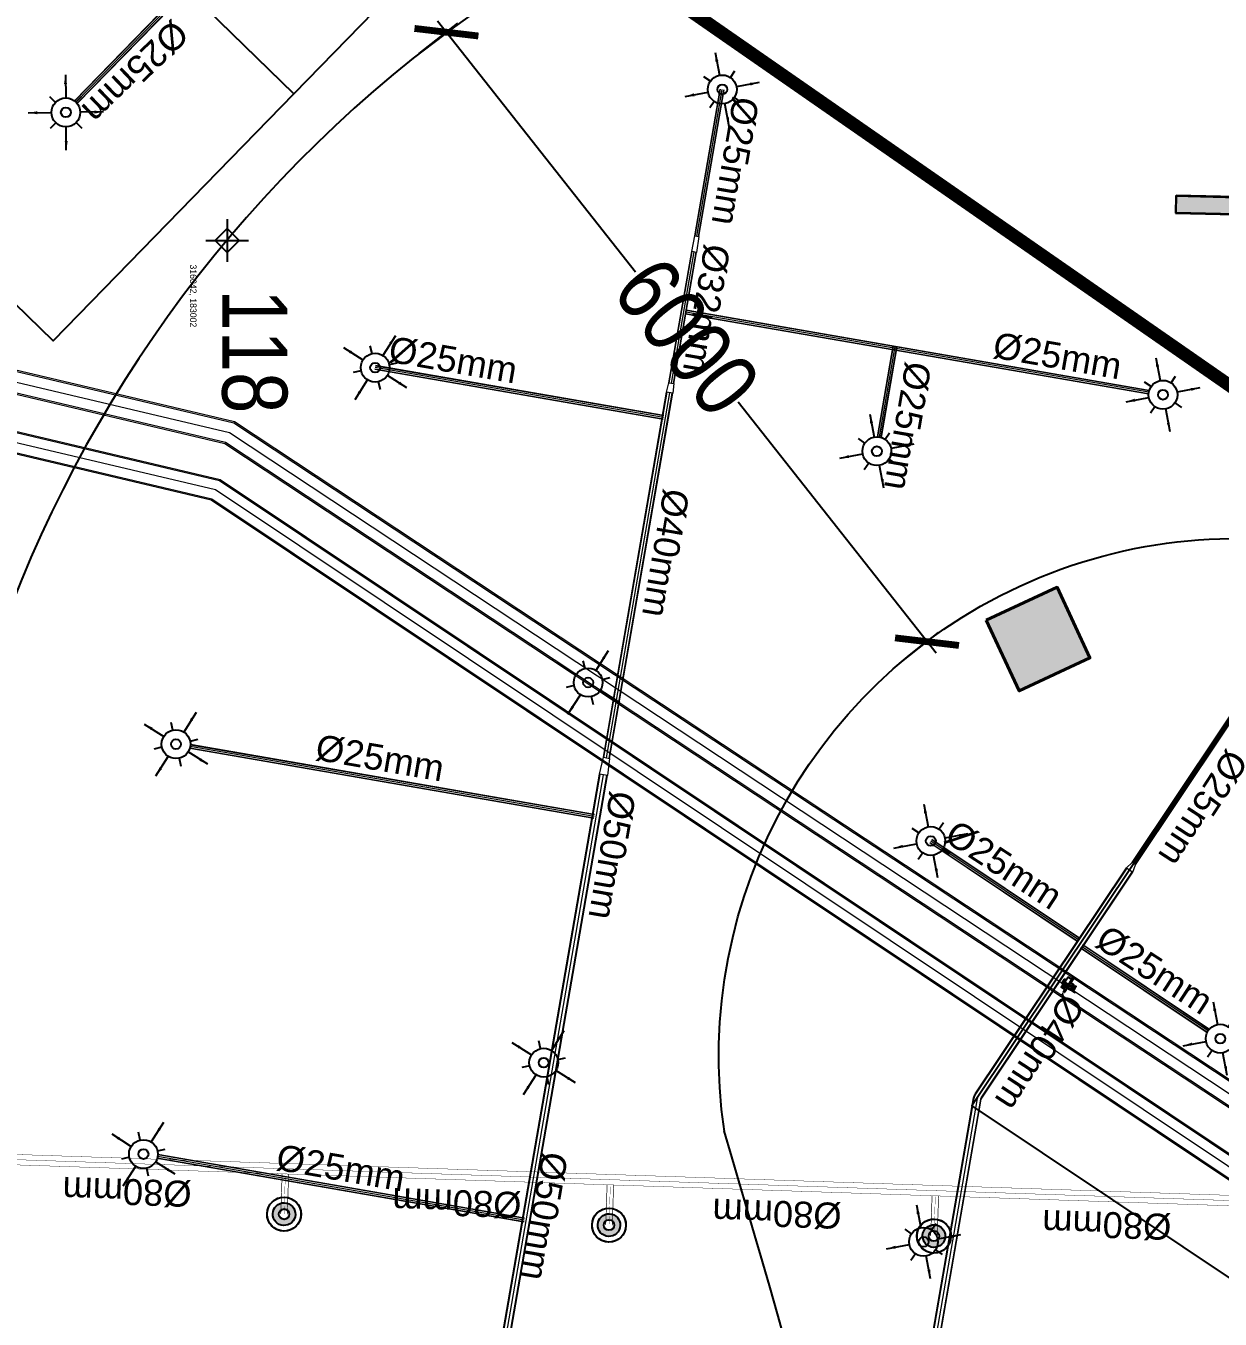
# Model space of a CAD drawing. Header units: inches. Extents: x 257070 to 799932, y -17980 to 269260.
# Drawn here: x 314494 to 323676, y 174707 to 184654 of the extents above; entities that cross this region are included whole.
import ezdxf

# ---------------------------------------------------------------- set-up
doc = ezdxf.new("R2010")
doc.units = ezdxf.units.IN
doc.header["$MEASUREMENT"] = 0
doc.header["$PDMODE"] = 99
doc.header["$PDSIZE"] = 100
doc.layers.add('0-AES-F-HYDRANT PIPE', color=7, linetype='Continuous', lineweight=15, true_color=0xf57247)
for name, color, linetype in [('0-AES-F-SPRINKLER', 10, 'Continuous'), ('0-aes-ff Nozzel', 30, 'Continuous'), ('0-aes-water curtan pipe', 200, 'Continuous'), ('basement1_AP$0$A-_ROAD----_E-_-', 2, 'Continuous'), ('DSP_MISCELANEOUS', 252, 'Continuous'), ('DSP_TREE CO-ORDINATES', 206, 'Continuous'), ('RETAIL', 40, 'Continuous'), ('RETAIL PARKING', 40, 'Continuous')]:
    doc.layers.add(name, color=color, linetype=linetype)
for name, color, linetype, lineweight in [('0-AES-F-SPRINKLER PIPE', 10, 'Continuous', 15), ('0-aes-FF-Sprinkler Header', 5, 'Continuous', 0), ('07--DIM-2', 2, 'Continuous', 25), ('E--CONCRETE-4', 4, 'Continuous', 40), ('E--CONCRETE-SHADE', 253, 'Continuous', 20)]:
    doc.layers.add(name, color=color, linetype=linetype, lineweight=lineweight)
doc.layers.add('CORE - H', color=7, linetype='Continuous', true_color=0x8f7ed5)
doc.styles.get("Standard").update_dxf_attribs({"font": 'arial.ttf'})
doc.styles.add('TEXT style 175', font='GOTHIC.TTF')
doc.styles.add('TEXT style 200', font='ARIALN.TTF')
doc.styles.add('TEXT style 75', font='ARIALN.TTF')
doc.dimstyles.new('75', dxfattribs={"dimscale": 1.5, "dimtxt": 200, "dimasz": 113, "dimexe": 113, "dimexo": 0, "dimgap": 25, "dimtad": 0, "dimdec": 0, "dimrnd": 5, "dimzin": 0, "dimdsep": 46, "dimtxsty": 'TEXT style 75', "dimblk": 'ARCHTICK', "dimcen": 0.09, "dimdle": 113, "dimclrd": 8, "dimclre": 8, "dimclrt": 256, "dimadec": 0, "dimazin": 0, "dimtfac": 1, "dimtdec": 0, "dimtofl": 0, "dimtmove": 1, "dimatfit": 3, "dimldrblk": 'OPEN90', "dimfxl": 0, "dimtolj": 1, "dimtzin": 0, "dimarcsym": 0})
doc.dimstyles.new('ISO-25', dxfattribs={"dimtxt": 2.5, "dimasz": 2.5, "dimexe": 1.25, "dimexo": 0.625, "dimtad": 1, "dimtxsty": 'Standard', "dimcen": 2.5, "dimadec": 0, "dimazin": 0, "dimtfac": 1, "dimtmove": 0, "dimatfit": 3, "dimfxl": 1, "dimarcsym": 0})

# ---------------------------------------------------------------- blocks, each defined once
blk = doc.blocks.new('_ArchTick')
at = {"color": 0, "linetype": 'ByBlock', "const_width": 0.15}
blk.add_lwpolyline([(-0.5, -0.5), (0.5, 0.5)], dxfattribs=at)
blk = doc.blocks.new('*D294')
at = {"layer": '07--DIM-2', "color": 251, "lineweight": -2, "ltscale": 1000, "transparency": 16777216}
for p, q in [((317518.4, 184440.3), (317816.2, 184675.2)), ((317657.5, 184693.9), (319180.2, 182762.4)), ((321492.5, 179829.1), (319969.8, 181760.7)), ((321213.4, 179753), (321511.3, 179987.8))]:
    blk.add_line(p, q, dxfattribs=at)
at = {"layer": 'DEFPOINTS', "color": 0, "ltscale": 1000, "transparency": 16777216}
for p in [(317727.5, 184605.2), (317518.4, 184440.3, 0), (321213.4, 179753, 0)]:
    blk.add_point(p, dxfattribs=at)
at = {"layer": '07--DIM-2', "color": 251, "lineweight": -2, "ltscale": 1000, "transparency": 16777216, "xscale": 350, "yscale": 350, "zscale": 350}
for p, rotation in [((317727.5, 184605.2), 128.2488787929014), ((321422.5, 179917.9), 308.2488787929014)]:
    blk.add_blockref('_ArchTick', p, dxfattribs=dict(at, rotation=rotation))
at = {"layer": '07--DIM-2', "ltscale": 1000, "transparency": 16777216, "insert": (319575, 182261.5), "char_height": 500, "attachment_point": 5, "rotation": 308.24888, "style": 'TEXT style 75'}
blk.add_mtext('\\A1;6000', dxfattribs=at)
blk = doc.blocks.new('_Open90')
at = {"color": 0, "linetype": 'ByBlock', "lineweight": -2}
for p, q in [((-0.5, 0.5), (0, 0)), ((0, 0), (-1, 0)), ((0, 0), (-0.5, -0.5))]:
    blk.add_line(p, q, dxfattribs=at)
blk = doc.blocks.new('basement1_AP$0$AR-DIR-A')
h = blk.add_hatch()
h.set_pattern_fill('ANSI31', color=8)
h.paths.add_polyline_path([(158.1, -457.7), (26.4, -457.7), (26.4, -1800), (-73.9, -1800), (92.3, -2334.7), (258.4, -1800), (158.1, -1800)])
at = {"layer": 'DSP_MISCELANEOUS', "color": 8}
for p, q in [((158.1, -457.7), (26.4, -457.7)), ((26.4, -457.7), (26.4, -1800)), ((158.1, -457.7), (158.1, -1800)), ((26.4, -1800), (-73.9, -1800)), ((-73.9, -1800), (92.3, -2334.7)), ((258.4, -1800), (92.3, -2334.7)), ((158.1, -1800), (258.4, -1800))]:
    blk.add_line(p, q, dxfattribs=at)
blk = doc.blocks.new('*U388')
at = {"layer": 'DSP_TREE CO-ORDINATES', "color": 162}
for p, q in [((0, -329), (0, 329)), ((-329, 0), (329, 0))]:
    blk.add_line(p, q, dxfattribs=at)
at = {"layer": 'DSP_TREE CO-ORDINATES', "color": 162, "ltscale": 3.5}
blk.add_lwpolyline([(-185, 0), (0, 185), (185, 0), (0, -184), (-185, 0)], dxfattribs=at)
at = {"layer": 'DEFPOINTS', "style": 'TEXT style 175'}
blk.add_attdef('CORDINATE', (367, -572), '', height=100, dxfattribs=at)
at = {"layer": 'DSP_TREE CO-ORDINATES', "color": 164, "style": 'TEXT style 200'}
blk.add_attdef('NO.', (747, -76), '', height=1000, dxfattribs=at)
blk = doc.blocks.new('A$C3CA070F1')
at = {"layer": '0-AES-F-SPRINKLER'}
h = blk.add_hatch(dxfattribs=at)
h.set_pattern_fill('ANSI31', color=3, scale=0.196883, angle=-34.23352, style=0)
h.set_pattern_definition([(100.766483, (49937.1607, 174049.7081), (1.474466316, 0.280375668), [])])
edge = h.paths.add_edge_path()
edge.add_line((-1.4, 85), (-1.4, 83.7))
edge.add_line((-1.4, 83.7), (-6.5, 83.9))
edge.add_ellipse((-6.5, 82.5), major_axis=(-1.42, -0.27), ratio=1, start_angle=257, end_angle=315)
edge.add_line((-7.7, 83.3), (-15.3, 72.1))
edge.add_ellipse((-11.7, 69.7), major_axis=(-4.25, -0.81), ratio=1, start_angle=-45, end_angle=45)
edge.add_line((-14.2, 66.1), (13.8, 47.1))
edge.add_line((13.8, 47.1), (13, 46))
edge.add_line((13, 46), (-14.9, 65))
edge.add_ellipse((-11.7, 69.7), major_axis=(-5.52, -1.05), ratio=1, start_angle=-45, end_angle=45, ccw=False)
edge.add_line((-16.4, 72.8), (-8.8, 84))
edge.add_ellipse((-6.5, 82.5), major_axis=(-2.69, -0.51), ratio=1, start_angle=257, end_angle=315, ccw=False)
edge.add_line((-6.4, 85.2), (-1.4, 85))
h = blk.add_hatch(dxfattribs=at)
h.set_pattern_fill('ANSI31', color=3, scale=0.196883, angle=-124.23352, style=0)
h.set_pattern_definition([(190.766483, (49937.1607, 174049.7081), (-0.280375668, 1.474466316), [])])
edge = h.paths.add_edge_path()
edge.add_line((-1.5, 53.6), (7.4, 47.6))
edge.add_line((7.4, 47.6), (8.4, 49.1))
edge.add_line((8.4, 49.1), (-0.4, 55.2))
edge.add_ellipse((-2.5, 52.1), major_axis=(-0.69, 3.63), ratio=1, start_angle=315, end_angle=405)
edge.add_line((-5.5, 54.2), (-14.4, 41.2))
edge.add_ellipse((-11.4, 39.1), major_axis=(-0.69, 3.63), ratio=1, start_angle=45, end_angle=135)
edge.add_line((-13.4, 36), (-9.3, 33.2))
edge.add_ellipse((-10.1, 32), major_axis=(-0.27, 1.42), ratio=1, start_angle=225, end_angle=315, ccw=False)
edge.add_line((-8.9, 31.2), (-9.6, 30.3))
edge.add_line((-9.6, 30.3), (-8, 29.2))
edge.add_line((-8, 29.2), (-7.4, 30.1))
edge.add_ellipse((-10.1, 32), major_axis=(-3.3, -0.63), ratio=1, start_angle=135, end_angle=225)
edge.add_line((-8.2, 34.8), (-12.4, 37.6))
edge.add_ellipse((-11.4, 39.1), major_axis=(-1.75, -0.33), ratio=1, start_angle=-45, end_angle=45, ccw=False)
edge.add_line((-12.8, 40.1), (-4, 53.1))
edge.add_ellipse((-2.5, 52.1), major_axis=(-1.75, -0.33), ratio=1, start_angle=225, end_angle=315, ccw=False)
at = {"layer": '0-AES-F-SPRINKLER', "color": 3}
for p, q in [((-98.2, 38.1), (-98.1, 38.2)), ((-98.2, 38), (-98.2, 38.1)), ((-98.2, 37.9), (-98.2, 38)), ((-98.2, 37.8), (-98.2, 37.9)), ((-98.2, 37.7), (-98.2, 37.8)), ((-98.2, 37.6), (-98.2, 37.7)), ((-98.2, 37.5), (-98.2, 37.6)), ((-98.2, 37.6), (-98.2, 37.6)), ((-98.2, 37.4), (-98.2, 37.5)), ((-98.2, 37.3), (-98.2, 37.4)), ((-98.2, 37.4), (-98.2, 37.4)), ((-98.1, 37.2), (-98.2, 37.3)), ((-98.1, 38.7), (-97.4, 43.4)), ((-98.1, 38.6), (-98.1, 38.7)), ((-98.1, 38.5), (-98.1, 38.6)), ((-98.1, 38.4), (-98.1, 38.5)), ((-98.1, 38.3), (-98.1, 38.4)), ((-98.1, 38.2), (-98.1, 38.3)), ((-98.1, 37.1), (-98.1, 37.2)), ((-98.1, 37.2), (-98.1, 37.2)), ((-98.1, 37), (-98.1, 37.1)), ((-98.1, 37.1), (-98.1, 37.1)), ((-98, 36.9), (-98.1, 37)), ((-98.1, 37), (-98.1, 37)), ((-98.1, 37), (-98.1, 37)), ((-97.9, 36.8), (-98, 36.9)), ((-98, 36.9), (-98, 36.9)), ((-98, 36.9), (-98, 36.9)), ((-98, 36.9), (-98, 36.9)), ((-98, 36.9), (-98, 36.9)), ((-97.8, 36.9), (-97.9, 36.9)), ((-97.9, 36.9), (-97.9, 36.9)), ((-97.9, 36.9), (-97.9, 36.8)), ((-95.6, 36.5), (-97.9, 36.8)), ((-97.9, 36.8), (-97.9, 36.8)), ((-97.7, 36.9), (-97.8, 36.9)), ((-97.8, 36.9), (-97.8, 36.9)), ((-97.8, 36.9), (-97.8, 36.9)), ((-97.6, 37), (-97.7, 37)), ((-97.7, 37), (-97.7, 37)), ((-97.7, 37), (-97.7, 36.9)), ((-97.5, 37.2), (-97.6, 37.1)), ((-97.6, 37.1), (-97.6, 37.1)), ((-97.6, 37.1), (-97.6, 37)), ((-97.4, 37.3), (-97.5, 37.3)), ((-97.5, 37.3), (-97.5, 37.2)), ((-97.3, 37.5), (-97.4, 37.5)), ((-97.4, 37.5), (-97.4, 37.4)), ((-97.4, 37.4), (-97.4, 37.3)), ((-97.2, 37.7), (-97.3, 37.6)), ((-97.3, 37.6), (-97.3, 37.5)), ((-97.1, 37.9), (-97.2, 37.9)), ((-97.2, 37.9), (-97.2, 37.8)), ((-97.2, 37.8), (-97.2, 37.7)), ((-97, 38.1), (-97.1, 38)), ((-97.1, 38), (-97.1, 37.9)), ((-97, 44.5), (-78.9, 71.2)), ((-96.9, 38.5), (-97, 38.3)), ((-97, 38.3), (-97, 38.2)), ((-97, 38.2), (-97, 38.1)), ((-96.8, 38.8), (-96.9, 38.7)), ((-96.9, 38.7), (-96.9, 38.6)), ((-96.9, 38.6), (-96.9, 38.5)), ((-96.7, 39), (-96.8, 38.9)), ((-96.8, 38.9), (-96.8, 38.8)), ((-96.6, 39.4), (-96.7, 39.3)), ((-96.7, 39.3), (-96.7, 39.1)), ((-96.7, 39.1), (-96.7, 39)), ((-96.5, 39.8), (-96.6, 39.6)), ((-96.6, 39.6), (-96.6, 39.5)), ((-96.6, 39.5), (-96.6, 39.4)), ((-96.4, 40.1), (-96.5, 40)), ((-96.5, 40), (-96.5, 39.9)), ((-96.5, 39.9), (-96.5, 39.8)), ((-96.3, 40.5), (-96.4, 40.4)), ((-96.4, 40.4), (-96.4, 40.3)), ((-96.4, 40.3), (-96.4, 40.1)), ((-96.2, 41), (-96.3, 40.9)), ((-96.3, 40.9), (-96.3, 40.8)), ((-96.3, 40.8), (-96.3, 40.6)), ((-96.3, 40.6), (-96.3, 40.5)), ((-96.1, 41.5), (-96.2, 41.4)), ((-96.2, 41.4), (-96.2, 41.3)), ((-96.2, 41.3), (-96.2, 41.1)), ((-96.2, 41.1), (-96.2, 41)), ((-95.5, 46.3), (-96.1, 41.7)), ((-96.1, 41.7), (-96.1, 41.6)), ((-96.1, 41.6), (-96.1, 41.5)), ((-95.5, 36.5), (-95.6, 36.5)), ((-95.6, 36.5), (-95.6, 36.5)), ((-95.6, 36.5), (-95.6, 36.5)), ((-95.4, 36.6), (-95.5, 36.6)), ((-95.5, 36.6), (-95.5, 36.6)), ((-95.5, 36.6), (-95.5, 36.5)), ((-95.3, 36.7), (-95.4, 36.6)), ((-95.4, 36.6), (-95.4, 36.6)), ((-95.4, 36.6), (-95.4, 36.6)), ((-95.2, 36.8), (-95.3, 36.8)), ((-95.3, 36.8), (-95.3, 36.7)), ((-95.3, 36.7), (-95.3, 36.7)), ((-95.1, 37), (-95.2, 36.9)), ((-95.2, 36.9), (-95.2, 36.9)), ((-95.2, 36.9), (-95.2, 36.8)), ((-95, 37.1), (-95.1, 37.1)), ((-95.1, 37.1), (-95.1, 37)), ((-94.9, 37.4), (-95, 37.3)), ((-95, 37.3), (-95, 37.2)), ((-95, 37.2), (-95, 37.1)), ((-94.8, 37.5), (-94.9, 37.4)), ((-94.9, 37.4), (-94.9, 37.4)), ((-94.7, 37.8), (-94.8, 37.7)), ((-94.8, 37.7), (-94.8, 37.6)), ((-94.8, 37.6), (-94.8, 37.5)), ((-94.6, 38), (-94.7, 37.9)), ((-94.7, 37.9), (-94.7, 37.8)), ((-94.5, 38.4), (-94.6, 38.2)), ((-94.6, 38.2), (-94.6, 38.1)), ((-94.6, 38.1), (-94.6, 38)), ((-94.4, 38.7), (-94.5, 38.6)), ((-94.5, 38.6), (-94.5, 38.5)), ((-94.5, 38.5), (-94.5, 38.4)), ((-93.8, 43.4), (-94.4, 47.9)), ((-94.3, 38.9), (-94.4, 38.8)), ((-94.4, 38.8), (-94.4, 38.7)), ((-94.2, 39.3), (-94.3, 39.2)), ((-94.3, 39.2), (-94.3, 39.1)), ((-94.3, 39.1), (-94.3, 38.9)), ((-94.1, 39.7), (-94.2, 39.6)), ((-94.2, 39.6), (-94.2, 39.4)), ((-94.2, 39.4), (-94.2, 39.3)), ((-94, 40.1), (-94.1, 39.9)), ((-94.1, 39.9), (-94.1, 39.8)), ((-94.1, 39.8), (-94.1, 39.7)), ((-94, 87.9), (-92.6, 89.9)), ((-71.7, 72.7), (-94, 87.9)), ((-93.9, 40.6), (-94, 40.4)), ((-94, 40.4), (-94, 40.3)), ((-94, 40.3), (-94, 40.2)), ((-94, 40.2), (-94, 40.1)), ((-93.8, 41.1), (-93.9, 40.9)), ((-93.9, 40.9), (-93.9, 40.8)), ((-93.9, 40.8), (-93.9, 40.7)), ((-93.9, 40.7), (-93.9, 40.6)), ((-93.8, 43.3), (-93.8, 43.4)), ((-93.8, 43.2), (-93.8, 43.3)), ((-93.7, 43.1), (-93.8, 43.2)), ((-93.8, 43.2), (-93.8, 43.2)), ((-93.6, 42.7), (-93.8, 41.4)), ((-93.8, 41.4), (-93.8, 41.3)), ((-93.8, 41.3), (-93.8, 41.2)), ((-93.8, 41.2), (-93.8, 41.1)), ((-93.7, 43), (-93.7, 43.1)), ((-93.7, 42.9), (-93.7, 43)), ((-93.7, 42.8), (-93.7, 42.9)), ((-93.7, 42.9), (-93.7, 42.9)), ((-93.6, 42.8), (-93.7, 42.8)), ((-93.6, 42.7), (-93.6, 42.8)), ((-93.6, 42.6), (-93.6, 42.7)), ((-93.6, 42.7), (-93.6, 42.7)), ((-93.6, 42.7), (-93.6, 42.7)), ((-93.5, 42.6), (-93.6, 42.6)), ((-93.5, 42.5), (-93.5, 42.6)), ((-93.5, 42.6), (-93.5, 42.6)), ((-93.5, 42.6), (-93.5, 42.6)), ((-93.4, 42.5), (-93.5, 42.5)), ((-91.1, 42.1), (-93.4, 42.5)), ((-93.4, 42.5), (-93.4, 42.5)), ((-93.3, 42.5), (-93.4, 42.5)), ((-93.4, 42.5), (-93.4, 42.5)), ((-92.9, 46.5), (-93.3, 49.4)), ((-93.2, 42.5), (-93.3, 42.5)), ((-93.3, 42.5), (-93.3, 42.5)), ((-93.3, 42.5), (-93.3, 42.5)), ((-93.1, 42.6), (-93.2, 42.6)), ((-93.2, 42.6), (-93.2, 42.6)), ((-93.2, 42.6), (-93.2, 42.5)), ((-93, 42.7), (-93.1, 42.7)), ((-93.1, 42.7), (-93.1, 42.6)), ((-93.1, 42.6), (-93.1, 42.6)), ((-92.9, 42.8), (-93, 42.8)), ((-93, 42.8), (-93, 42.7)), ((-92.9, 46.4), (-92.9, 46.5)), ((-92.9, 46.3), (-92.9, 46.4)), ((-92.9, 46.4), (-92.9, 46.4)), ((-92.9, 46.2), (-92.9, 46.3)), ((-92.9, 46.3), (-92.9, 46.3)), ((-92.8, 46.2), (-92.9, 46.2)), ((-92.8, 43), (-92.9, 42.9)), ((-92.9, 42.9), (-92.9, 42.9)), ((-92.9, 42.9), (-92.9, 42.8)), ((-92.8, 46.1), (-92.8, 46.2)), ((-92.8, 46.2), (-92.8, 46.2)), ((-92.7, 46.1), (-92.8, 46.1)), ((-92.8, 46.1), (-92.8, 46.1)), ((-92.8, 46.1), (-92.8, 46.1)), ((-92.8, 46.1), (-92.8, 46.1)), ((-92.7, 43.1), (-92.8, 43.1)), ((-92.8, 43.1), (-92.8, 43)), ((-90.6, 47), (-92.7, 43.2)), ((-92.6, 46.1), (-92.7, 46.1)), ((-92.7, 46.1), (-92.7, 46.1)), ((-92.7, 46.1), (-92.7, 46.1)), ((-92.7, 46.1), (-92.7, 46.1)), ((-92.7, 43.2), (-92.7, 43.1)), ((-92.6, 89.9), (-59.3, 67.2)), ((-92.5, 46.1), (-92.6, 46.1)), ((-92.6, 46.1), (-92.6, 46.1)), ((-92.6, 46.1), (-92.6, 46.1)), ((-92.6, 46.1), (-92.6, 46.1)), ((-92.4, 46.3), (-92.5, 46.2)), ((-92.5, 46.2), (-92.5, 46.2)), ((-92.5, 46.2), (-92.5, 46.1)), ((-92.3, 46.4), (-92.4, 46.4)), ((-92.4, 46.4), (-92.4, 46.3)), ((-92.4, 46.3), (-92.4, 46.3)), ((-90.3, 50.1), (-92.3, 46.4)), ((-84.5, 65.7), (-92.1, 54.5)), ((-91, 42.1), (-91.1, 42.1)), ((-91.1, 42.1), (-91.1, 42.1)), ((-90.9, 42.1), (-91, 42.1)), ((-91, 42.1), (-91, 42.1)), ((-91, 42.1), (-91, 42.1)), ((-90.8, 42.1), (-90.9, 42.1)), ((-90.9, 42.1), (-90.9, 42.1)), ((-90.7, 42.2), (-90.8, 42.2)), ((-90.8, 42.2), (-90.8, 42.2)), ((-90.8, 42.2), (-90.8, 42.1)), ((-90.6, 42.4), (-90.7, 42.3)), ((-90.7, 42.3), (-90.7, 42.3)), ((-90.7, 42.3), (-90.7, 42.2)), ((-90.4, 46.9), (-90.6, 47)), ((-90.5, 42.5), (-90.6, 42.4)), ((-90.6, 42.4), (-90.6, 42.4)), ((-90.4, 42.7), (-90.5, 42.6)), ((-90.5, 42.6), (-90.5, 42.6)), ((-90.5, 42.6), (-90.5, 42.5)), ((-90.4, 46.9), (-88.3, 46.5)), ((-88.3, 46.5), (-90.4, 42.8)), ((-90.4, 42.8), (-90.4, 42.7)), ((-90.3, 50.2), (-90.3, 50.2)), ((-89.4, 54.1), (-90.1, 50.9)), ((-87.9, 57.4), (-89.5, 49.2)), ((-89.4, 55.1), (-89.4, 55.1)), ((-88.1, 46.5), (-88.3, 46.5)), ((-87.2, 59), (-87.3, 58.9)), ((-87.2, 59), (-86.9, 59.4)), ((-85.5, 57), (-87.2, 48.7)), ((-87.1, 49.1), (-83.1, 28.1)), ((-85.2, 57.7), (-85.3, 57.6)), ((-76.5, 43.5), (-84.7, 49.1)), ((-83.1, 28.1), (-59.8, 9)), ((-76.9, 69.9), (-81.9, 62.5)), ((-79.8, 65.6), (-81.8, 67)), ((-45.1, 30.7), (-81.4, -22.7)), ((-78, 63), (-80.3, 64.8)), ((-57.1, 13), (-79.2, 28)), ((-71.2, 26.1), (-79, 31.5)), ((-78.9, 71.2), (-76.9, 69.9)), ((-78.4, -29.4), (-39.9, 27.2)), ((-70, 64.5), (-78, 63)), ((-68.6, 55.2), (-74.6, 59.3)), ((-66.2, 53.6), (-74.2, 41.9)), ((-74.2, 41.9), (-71.2, 26.1)), ((-72.8, 43.9), (-70.8, 42.5)), ((-69.3, 47.2), (-71.9, 43.3)), ((-71.2, 26.1), (-55.4, 15.4)), ((-70.8, 42.5), (-69.6, 43.1)), ((-69.6, 43.1), (-65.6, 49)), ((-65.5, 50.3), (-67.6, 51.7)), ((-61.8, 66), (-67.1, 65)), ((-60.6, 65.2), (-66.8, 69.4)), ((-50.4, 56.6), (-66.2, 53.6)), ((-65.6, 49), (-65.5, 50.3)), ((-46.7, 28.3), (-63.5, 39.8)), ((-59.3, 67.2), (-60.6, 65.2)), ((-60.3, 44.4), (-42.5, 32.3)), ((-56.6, 67), (-59.8, 66.4)), ((-50.4, 56.6), (-58.3, 62)), ((-18.5, 45.8), (-56.6, 67)), ((-16.9, 37.4), (-55.1, 63.4)), ((-28.6, 41.7), (-50.4, 56.6)), ((-12.5, 8.5), (-45.1, 30.7)), ((-36, 41.9), (-44.1, 30)), ((-43.5, 33), (-34.7, 45.9)), ((-38.8, -30.1), (-12.5, 8.5)), ((-36.6, 24.9), (-27.8, 37.8)), ((-35.2, 41.4), (-36, 41.9)), ((-31.7, 32.1), (-35.3, 38.9)), ((-30.3, 52.3), (-16.4, 72.8)), ((-29, 19.7), (-17.4, 36.7)), ((-20.7, 31.9), (-28.3, 37.1)), ((-27.8, 37.8), (-26.1, 40.3)), ((-23.3, 15.8), (-12.3, 33.3)), ((-1.1, 25.8), (-22.9, -9.3)), ((-22, 15), (-12.4, 30.5)), ((-9.5, 31.8), (-20.6, 14)), ((1.6, 23.7), (-20, -11.1)), ((-19.9, -8), (-1.3, 22.5)), ((-19.1, 13), (-9.6, 28.5)), ((-16.9, 37.4), (-18.5, 45.8)), ((-6.7, 29.8), (-17.7, 12.1)), ((-17.4, 36.7), (-16.9, 37.4)), ((4.4, 21.7), (-17.1, -13)), ((-17, -9.8), (1.5, 20.5)), ((-16.4, 72.8), (-8.8, 84)), ((-16.3, 11.1), (-6.9, 26.5)), ((-7.7, 83.3), (-15.3, 72.1)), ((13, 46), (-14.9, 65)), ((-3.9, 27.8), (-14.9, 10.1)), ((-5.5, 54.2), (-14.4, 41.2)), ((-14.2, 66.1), (13.8, 47.1)), ((-14.2, -14.8), (7.2, 19.7)), ((-14.2, -11.6), (4.3, 18.4)), ((-12.3, 33.3), (-13.8, 32.5)), ((-1.4, 83.7), (-13.6, 65.8)), ((-13.5, 9.2), (-4.1, 24.5)), ((-13.4, 36), (-9.3, 33.2)), ((-12.8, 40.1), (-4, 53.1)), ((-2.4, 33.9), (-12.4, 40.7)), ((-8.2, 34.8), (-12.4, 37.6)), ((-12.4, 30.5), (-12.3, 33.3)), ((-9.5, 31.8), (-12.4, 30.5)), ((7, 16.4), (-11.3, -13.5)), ((8.8, 17.2), (-10.3, -14)), ((-9.6, 28.5), (-9.5, 31.8)), ((-8.9, 31.2), (-9.6, 30.3)), ((-9.6, 30.3), (-8, 29.2)), ((-6.7, 29.8), (-9.6, 28.5)), ((-8.7, -12.8), (8.7, 12.8)), ((-8, 29.2), (-7.4, 30.1)), ((-6.9, 26.5), (-6.7, 29.8)), ((-3.9, 27.8), (-6.9, 26.5)), ((8.4, 49.1), (-6.8, 26.7)), ((-1.4, 83.7), (-6.5, 83.9)), ((-6.4, 85.2), (-1.4, 85)), ((5, 44.1), (-5.3, 51.1)), ((-4.1, 24.5), (-3.9, 27.8)), ((-1.1, 25.8), (-4.1, 24.5)), ((-1.5, 53.6), (7.4, 47.6)), ((-1.4, 85), (-1.4, 83.7)), ((-1.3, 22.5), (-1.1, 25.8)), ((1.6, 23.7), (-1.3, 22.5)), ((13, 46), (-1.2, 25.2)), ((8.4, 49.1), (-0.4, 55.2)), ((1.5, 20.5), (1.6, 23.7)), ((4.4, 21.7), (1.5, 20.5)), ((4.3, 18.4), (4.4, 21.7)), ((7.2, 19.7), (4.3, 18.4)), ((7, 16.4), (7.2, 19.7)), ((8.8, 17.2), (7, 16.4)), ((7.4, 47.6), (8.4, 49.1)), ((9.2, 15), (8.8, 17.2)), ((13.8, 47.1), (13, 46)), ((-81.6, -25.3), (-79.6, -29.9)), ((-79.6, -29.9), (-78.4, -29.4)), ((-66.2, -11.4), (-38.8, -30.1)), ((-22.9, -6.7), (-22.9, -9.3)), ((-22.9, -9.3), (-19.9, -8)), ((-19.9, -8), (-20, -11.1)), ((-20, -11.1), (-17, -9.8)), ((-17, -9.8), (-17.1, -13)), ((-17.1, -13), (-14.2, -11.6)), ((-14.2, -11.6), (-14.2, -14.8)), ((-14.2, -14.8), (-11.3, -13.5)), ((-11.3, -13.5), (-11.3, -14.2)), ((-11.3, -14.2), (-10.6, -14))]:
    blk.add_line(p, q, dxfattribs=at)
for centre, major_axis, start_param, end_param in [((-94.7, 43.1), (-2.74, -0.52), -0.560204, -0.324923), ((-95.2, 43.3), (-0.41, 2.13), 0.784914, 1.034983), ((-92.8, 45.9), (-0.51, 2.68), 0.787914, 1.247507), ((-92.6, 47.9), (-1.75, -0.33), -0.775969, -0.160442), ((-91.5, 49.5), (-0.33, 1.74), 0.791774, 1.412986), ((-90.8, 53.6), (-0.29, 1.52), 0.785398, 2.356194), ((-95.3, 50.1), (-5.72, -1.09), 2.374727, 2.798549), ((-93.2, 51.4), (-3.09, -0.59), 2.526084, 2.789089), ((-89, 55.4), (-0.103, 0.54), 0.916881, 1.969618), ((-91.1, 54.7), (-0.33, 1.74), 4.197625, 4.773282), ((-92.9, 49.6), (-5.72, -1.09), 2.377207, 2.798549), ((-84.1, 56.7), (-3.79, -0.72), -0.784768, -0.363877), ((-80.2, 54.3), (-1.57, 8.26), 0.010205, 0.785398), ((-83.7, 56.5), (-0.35, 1.85), 0.785501, 1.132999), ((-80.2, 54.3), (-5.9, -1.12), 4.155645, 5.497787), ((-83.2, 64.8), (-1.52, -0.29), 3.926991, 5.497787), ((-80.2, 54.3), (-8.26, -1.57), 4.155621, 4.722594), ((-75, 67.7), (-8.26, -1.57), 1.014052, 3.151797), ((-75.2, 63.2), (-2.79, -0.53), -0.113999, 0.093951), ((-75, 67.7), (-1.12, 5.9), 2.584882, 5.497787), ((-74.9, 45.8), (-0.53, 2.79), 2.356194, 3.926991), ((-75, 67.7), (-1.57, 8.26), 4.722594, 5.497787), ((-64.7, 44.1), (-3.72, -0.71), -0.403281, 1.321745), ((-70.2, 52.9), (-2.79, -0.53), 2.356194, 3.926991), ((-64.7, 44.1), (-0.71, 3.72), 4.96144, 6.686466), ((-65.2, 37.3), (-0.56, 2.96), 5.497794, 6.034125), ((-58.6, 46.9), (-2.96, -0.56), 0.24906, 0.785391), ((-59.9, 59.6), (-2.83, -0.54), 3.926991, 4.712389), ((-33.2, 40), (-0.45, 2.36), 0.803442, 1.867502), ((-30.1, 39.4), (-2.79, -0.53), 2.356194, 3.926991), ((-23.8, 38.7), (-0.53, 2.79), 5.497787, 7.068583), ((-15, 35.1), (-0.54, 2.83), 0.785398, 3.403392), ((-11.7, 69.7), (-5.52, -1.05), -0.785398, 0.785398), ((-11.7, 69.7), (-4.25, -0.81), -0.785398, 0.785398), ((-11.4, 39.1), (-0.69, 3.63), 0.785398, 2.356194), ((-11.4, 39.1), (-1.75, -0.33), -0.785398, 0.785398), ((-10.1, 32), (-0.27, 1.42), 3.926991, 5.497787), ((-6.5, 82.5), (-2.69, -0.51), 4.485496, 5.497787), ((-10.1, 32), (-3.3, -0.63), 2.356194, 3.926991), ((-6.5, 82.5), (-1.42, -0.27), 4.485496, 5.497787), ((-2.5, 52.1), (-0.69, 3.63), 5.497787, 7.068583), ((-2.5, 52.1), (-1.75, -0.33), 3.926991, 5.497787), ((6.3, 14.4), (-0.54, 2.83), 3.926991, 4.712389), ((-79.1, -24.2), (-0.51, 2.69), 0.785398, 1.797689), ((-11.1, -11.2), (-2.83, -0.54), 1.570796, 2.356194)]:
    blk.add_ellipse(centre, major_axis=major_axis, ratio=1, start_param=start_param, end_param=end_param, dxfattribs=at)
at = {"layer": '0-AES-F-SPRINKLER', "color": 3, "extrusion": (0, 0, -1)}
for centre, major_axis, start_param, end_param in [((-86.3, 46.7), (-0.53, 2.79), -0.113999, 0.785398), ((-77.4, 33.9), (-0.54, 2.83), 3.926991, 4.712389)]:
    blk.add_ellipse(centre, major_axis=major_axis, ratio=1, start_param=start_param, end_param=end_param, dxfattribs=at)
blk = doc.blocks.new('*U701')
at = {"layer": '0-aes-FF-Sprinkler Header', "color": 1, "const_width": 5}
for points in [[(12087231.5, -3664418.6), (12087540.8, -3664418.6)], [(12087231.5, -3664468.6), (12087540.8, -3664468.6)]]:
    blk.add_lwpolyline(points, dxfattribs=at)
at = {"layer": '0-aes-FF-Sprinkler Header', "color": 8, "const_width": 2}
blk.add_lwpolyline([(12087231.5, -3664443.6), (12087540.8, -3664443.6)], dxfattribs=at)
blk = doc.blocks.new('Nozzel')
at = {"transparency": 33554585}
h = blk.add_hatch(color=30, dxfattribs=at)
h.dxf.hatch_style = 1
edge = h.paths.add_edge_path()
edge.add_ellipse((-1664094.5, 224268.9), major_axis=(0.9, 87), ratio=1, start_angle=0, end_angle=360)
edge = h.paths.add_edge_path(flags=16)
edge.add_arc((-1664094.5, 224268.9), 40, 0, 360)
blk.add_circle((-1664094.5, 224268.9), 40)
at = {"layer": '0-AES-F-SPRINKLER', "color": 13}
blk.add_circle((-1664094.5, 224268.9), 130.6, dxfattribs=at)
for major_axis, start_param, end_param in [((0.6, 130.5), 1.575618, 7.858803), ((0.9, 87), 1.580914353715009, 7.864099660894595)]:
    blk.add_ellipse((-1664094.5, 224268.9), major_axis=major_axis, ratio=1, start_param=start_param, end_param=end_param, dxfattribs=at)
at = {"layer": '0-AES-F-SPRINKLER PIPE', "lineweight": 30, "rotation": 180}
blk.add_blockref('*U701', (10423137, -3440174.7), dxfattribs=at)
blk = doc.blocks.new('*U714')
at = {"layer": '0-AES-F-SPRINKLER PIPE', "color": 200, "lineweight": 30, "const_width": 2.67}
for points in [[(-1770300, 101001.6), (-1770300, 58212.6)], [(-1770220, 101001.6), (-1770220, 58212.6)]]:
    blk.add_lwpolyline(points, dxfattribs=at)
at = {"layer": '0-AES-F-SPRINKLER PIPE', "color": 252, "lineweight": 30, "const_width": 2.67}
blk.add_lwpolyline([(-1770260, 101001.6), (-1770260, 58212.6)], dxfattribs=at)
blk = doc.blocks.new('*U603')
at = {"layer": '0-AES-F-SPRINKLER'}
for p, q in [((171672.4, 56809.4), (171672.4, 56870.6)), ((171561.6, 56698.5), (171500.3, 56698.5)), ((171783.3, 56698.5), (171844.5, 56698.5)), ((171672.4, 56587.7), (171672.4, 56526.4))]:
    blk.add_line(p, q, dxfattribs=at)
for radius in [110.8, 37.8]:
    blk.add_circle((171672.4, 56698.5), radius, dxfattribs=at)
at = {"layer": '0-AES-F-SPRINKLER PIPE'}
for points, override in [([(171467.9, 56903), (171594, 56776.9)], {"dimasz": 70, "dimtad": 0, "dimfxl": 13, "dimarcsym": 1}), ([(171876.9, 56903), (171750.8, 56776.9)], {"dimasz": 70, "dimtad": 0, "dimfxl": 13, "dimarcsym": 1}), ([(171467.9, 56494), (171594, 56620.1)], {"dimasz": 70, "dimtad": 0, "dimfxl": 13, "dimarcsym": 1}), ([(171876.9, 56494), (171750.8, 56620.1)], {"dimasz": 70, "dimgap": 0.625, "dimtad": 0, "dimfxl": 13, "dimarcsym": 1})]:
    blk.add_leader(points, dimstyle='ISO-25', override=override, dxfattribs=at)

msp = doc.modelspace()

# ---------------------------------------------------------------- hatches: boundary and pattern name
at = {"layer": 'E--CONCRETE-SHADE', "ltscale": 3.5}
h = msp.add_hatch(color=8, dxfattribs=at)
h.dxf.hatch_style = 1
h.paths.add_polyline_path([(307193.4, 203549.4), (308218.3, 204173.6), (307594.1, 205198.5), (306569.2, 204574.2)])
h.paths.add_polyline_path([(300217.8, 199348.8), (301077, 198511.2), (301914.7, 199370.5), (301055.4, 200208.1)])
h.paths.add_polyline_path([(295368.8, 192633.7), (296410.6, 192038.3), (297006, 193080.2), (295964.1, 193675.6)])
h.paths.add_polyline_path([(293555.9, 184590.6), (293860.7, 185751.2), (292700.1, 186056), (292395.3, 184895.4)])
h.paths.add_polyline_path([(292805.1, 178823.7), (291623.9, 179035.4), (291412.2, 177854.2), (292593.4, 177642.5)])
h.paths.add_polyline_path([(302981, 177000.5), (302769.3, 175819.3), (303950.5, 175607.6), (304162.2, 176788.8)])
h.paths.add_polyline_path([(306265.7, 186406.8), (306861, 187448.7), (305819.1, 188044), (305223.8, 187002.2)])
h.paths.add_polyline_path([(312047.3, 183103), (313089.1, 182507.6), (313684.5, 183549.5), (312642.6, 184144.9)])
h.paths.add_polyline_path([(312024.7, 174160.9), (312236.4, 175342.1), (311055.2, 175553.8), (310843.5, 174372.6)])
h.paths.add_polyline_path([(322422.2, 180336.6), (321878.2, 180083.7), (322131.2, 179539.6), (322675.2, 179792.6)])
h.paths.add_polyline_path([(326860, 178208.9), (327212.9, 178694.2), (326727.6, 179047), (326374.8, 178561.8)])
h.paths.add_polyline_path([(321545.3, 173367.9), (321442.8, 172776.7), (322034, 172674.3), (322136.5, 173265.4)])
h.paths.add_polyline_path([(323348.4, 165044.3), (323450.8, 165635.5), (322859.6, 165737.9), (322757.2, 165146.8)])
h.paths.add_polyline_path([(329340.5, 164614.7), (328749.3, 164717.2), (328646.9, 164126), (329238.1, 164023.5)])

# ---------------------------------------------------------------- linework, layer by layer
at = {"layer": '0-AES-F-HYDRANT PIPE', "ltscale": 1000, "elevation": 0}
for points in [[(303316.3, 184621.6), (316093, 181601.7), (344860.3, 162575.3), (357995.9, 141277.2), (358235.1, 140916.1), (353591.2, 131664.4), (353159.8, 131872.8)], [(303319.3, 184631.2), (316097.1, 181611.1), (344867.6, 162582.5), (358004.4, 141282.6), (358246.7, 140916.8), (353595.7, 131651.1), (353155.4, 131863.7)], [(303292.2, 184544.4), (316060.5, 181526.5), (344800.9, 162517.8), (357927.9, 141233.7), (358142, 140910.5), (353554.7, 131771.6), (353194.9, 131945.4)], [(303265.1, 184457.6), (316023.9, 181441.9), (344734.2, 162453.2), (357851.5, 141184.9), (358037.3, 140904.2), (353513.7, 131892.2), (353234.3, 132027.1)], [(303268.1, 184467.2), (316028, 181451.3), (344741.6, 162460.4), (357859.9, 141190.3), (358048.9, 140904.9), (353518.3, 131878.8), (353230, 132018.1)]]:
    msp.add_lwpolyline(points, dxfattribs=at)
at = {"layer": '0-AES-F-SPRINKLER', "color": 7, "const_width": 100, "elevation": 0}
msp.add_lwpolyline([(309531.8, 208392.2), (318854.6, 185288.9), (344779.7, 167275.5), (347553.5, 174504), (359540.7, 196335.9), (363236.5, 201817), (370096.8, 207259.5), (370288.2, 210509.8), (355001.3, 211860.8), (319581.7, 213946.6), (316332, 213687.2), (316109.1, 210945.8)], close=True, dxfattribs=at)
msp.add_lwpolyline([(289015.1, 193067.5), (285565, 160241.4), (285565, 160241.4), (340591.5, 153681.2), (340591.5, 153681.2), (340591.5, 153681.2), (346965.3, 165756.9), (318821.9, 185311.6), (309531.8, 208392.2), (304262.2, 204456.2)], dxfattribs=at)
at = {"layer": '0-AES-F-SPRINKLER PIPE', "ltscale": 1000, "elevation": 0}
for points in [[(289982.5, 192018.4), (289804.1, 189554.9), (301293.2, 184460.8), (315918.4, 181007.6), (344410.9, 161968.5), (355808.8, 142995.4), (365927, 156834.4)], [(289992.4, 192017.7), (289814.6, 189561.2), (301296.4, 184470.4), (315922.5, 181016.9), (344418.3, 161975.6), (355809.6, 143013.5), (365918.9, 156840.3)], [(290067.5, 192012.3), (289893.5, 189608.5), (301320.5, 184542), (315953, 181087), (344474.1, 162028.8), (355815.8, 143149.4), (365858.2, 156884.8)], [(290142.6, 192006.9), (289972.4, 189655.8), (301344.6, 184613.6), (315983.5, 181157.1), (344530, 162082), (355821.9, 143285.3), (365797.4, 156929.2)], [(290152.5, 192006.1), (289982.9, 189662.1), (301347.8, 184623.2), (315987.6, 181166.4), (344537.4, 162089.1), (355822.7, 143303.4), (365789.4, 156935.1)], [(314866.9, 184078), (315701.9, 184935.7)], [(314869.3, 184076.2), (315704.1, 184933.6)], [(314878.7, 184068), (315713, 184924.8)], [(314887.2, 184058.7), (315722, 184916.1)], [(314889.1, 184056.4), (315724.1, 184914)], [(319637.5, 183039.4), (319833, 184167.9)], [(319640.5, 183038.9), (319835.9, 184167.3)], [(319652.8, 183036.7), (319848.3, 184165.2)], [(319665.1, 183034.6), (319860.6, 184163.1)], [(319668.1, 183034.1), (319863.5, 184162.6)], [(319438.2, 181909.1), (319613, 182918.4)], [(319441.1, 181908.6), (319616, 182917.9)], [(319456.9, 181905.8), (319631.7, 182915.1)], [(319472.7, 181903.1), (319647.5, 182912.4)], [(319475.6, 181902.6), (319650.4, 182911.9)], [(323125.8, 181820.3), (319564.7, 182437.1)], [(323125.9, 181823.3), (319565.2, 182440.1)], [(323127.4, 181835.8), (319567.3, 182452.4)], [(323130.2, 181848), (319569.4, 182464.7)], [(323131.1, 181850.8), (319570, 182467.7)], [(321040.8, 181493.6), (321161.7, 182192)], [(321043.8, 181493.5), (321164.7, 182191.5)], [(321056.3, 181492.1), (321177, 182189.3)], [(321068.4, 181489.2), (321189.3, 182187.2)], [(321071.3, 181488.4), (321192.3, 182186.7)], [(318934.2, 179028.6), (319420.6, 181836.6)], [(318938.1, 179027.9), (319424.5, 181836)], [(318957.8, 179024.5), (319444.2, 181832.5)], [(318977.5, 179021.1), (319463.9, 181829.1)], [(318981.5, 179020.4), (319467.9, 181828.5)], [(323000.1, 178219.2), (324358.2, 180251.6)], [(323002.6, 178217.5), (324360.7, 180249.9)], [(323013, 178210.6), (324371.1, 180242.9)], [(323023.4, 178203.6), (324381.5, 180236)], [(323025.9, 178202), (324384, 180234.3)], [(318861.1, 178557.2), (315753.6, 179095.5)], [(318861.7, 178560.2), (315754.5, 179098.4)], [(318863.8, 178572.5), (315757.3, 179110.6)], [(318865.9, 178584.8), (315758.8, 179123)], [(318866.4, 178587.8), (315758.9, 179126)], [(317466.2, 170589), (318905.5, 178898.2)], [(317471.2, 170588.2), (318910.4, 178897.4)], [(317495.8, 170583.9), (318935.1, 178893.1)], [(317520.4, 170579.6), (318959.7, 178888.8)], [(317525.4, 170578.8), (318964.6, 178888)], [(322602.1, 177564.3), (323577.2, 176912.6)], [(322603.7, 177566.8), (323578.6, 176915.3)], [(322610.7, 177577.2), (323585, 176926.1)], [(322617.6, 177587.6), (323592.5, 176936.1)], [(322619.3, 177590), (323594.5, 176938.4)], [(318326.3, 175469.2), (315507, 175957.6)], [(318328.4, 175481.6), (315508.4, 175970)], [(318328.9, 175484.5), (315508.6, 175973)], [(318323.6, 175454), (315503.3, 175942.5)], [(318324.1, 175456.9), (315504.2, 175945.4)]]:
    msp.add_lwpolyline(points, dxfattribs=at)
for points in [[(319637.5, 183039.4), (319668.1, 183034.1), (319650.4, 182911.9), (319613, 182918.4)], [(319438.2, 181909.1), (319475.6, 181902.6), (319467.9, 181828.5), (319420.6, 181836.6)], [(318934.2, 179028.6), (318981.5, 179020.4), (318964.6, 178888), (318905.5, 178898.2)], [(323000.1, 178219.2), (322956.2, 178179.5), (323006.1, 178146.2), (323025.9, 178202)]]:
    msp.add_lwpolyline(points, close=True, dxfattribs=at)
at = {"layer": '0-AES-F-SPRINKLER PIPE', "ltscale": 1000}
for points in [[(319395.4, 181641.6), (317179.5, 182025.4)], [(319397.5, 181653.9), (317181.7, 182037.7)], [(319398, 181656.9), (317182.2, 182040.7)], [(319392.8, 181626.3), (317176.9, 182010.1)], [(319393.3, 181629.3), (317177.4, 182013.1)], [(321443.2, 178372), (322578.1, 177613.7)], [(321444.9, 178374.5), (322579.8, 177616.2)], [(321451.8, 178384.9), (322586.7, 177626.6)], [(321458.8, 178395.3), (322593.7, 177637)], [(321460.4, 178397.8), (322595.3, 177639.5)]]:
    msp.add_lwpolyline(points, dxfattribs=at)
at = {"layer": '0-AES-F-SPRINKLER PIPE', "ltscale": 1000, "elevation": 0}
for points in [[(320676.7, 170032.9), (321781, 176408.4, -0.104771), (321793.3, 176439.2), (322956.2, 178179.5)], [(320681.6, 170032.1), (321785.9, 176407.5, -0.104771), (321797.4, 176436.4), (322960.4, 178176.8)], [(320706.2, 170027.8), (321810.5, 176403.3, -0.104771), (321818.2, 176422.5), (322981.2, 178162.9)], [(320730.9, 170023.6), (321835.2, 176399, -0.104771), (321839, 176408.6), (323001.9, 178149)], [(320735.8, 170022.7), (321840.1, 176398.2, -0.104771), (321843.2, 176405.9), (323006.1, 178146.2)]]:
    msp.add_lwpolyline(points, format="xyb", dxfattribs=at)
at = {"layer": 'basement1_AP$0$A-_ROAD----_E-_-', "color": 8, "elevation": 0}
msp.add_lwpolyline([(319864.4, 176150.6, -0.781395), (327014.7, 179088.2, -0.222183), (327014.7, 179088.2, 0.013311)], format="xyb", dxfattribs=at)
at = {"layer": 'basement1_AP$0$A-_ROAD----_E-_-', "color": 8}
for centre, radius, start, end in [((323858.6, 177043.1, 0), 27129.2, 45.21221, 168.24385), ((323858.6, 177043.1, 0), 21129.2, 45.21221, 167.2963), ((323715.8, 176578.6, 0), 10010.7, 48.50644, 192.54346), ((188516, 137136.8, 0), 137020.1, 10.939296, 16.544872)]:
    msp.add_arc(centre, radius, start, end, dxfattribs=at)
at = {"layer": 'CORE - H', "color": 8, "ltscale": 25, "elevation": 0}
for points in [[(312827.2, 187758.3), (314675.9, 189657), (318401.6, 186029.5), (316553, 184130.8)], [(310978.6, 185859.7), (312827.2, 187758.3), (316553, 184130.8), (314704.4, 182232.1)]]:
    msp.add_lwpolyline(points, close=True, dxfattribs=at)
at = {"layer": 'E--CONCRETE-4', "color": 8, "ltscale": 10, "elevation": 0}
msp.add_lwpolyline([(321878.2, 180083.7), (322131.2, 179539.6), (322675.2, 179792.6), (322422.2, 180336.6)], close=True, dxfattribs=at)
at = {"layer": 'RETAIL', "color": 8, "elevation": 0}
msp.add_lwpolyline([(326818.4, 179225.7), (324656.6, 180670.3), (321767.6, 176346.7), (323929.3, 174902.2)], close=True, dxfattribs=at)

# ---------------------------------------------------------------- block references
at = {"layer": '0-AES-F-SPRINKLER', "color": 7}
for p, rotation in [((146021.1, 233866.9, 0), 325.7664830132082), ((235502.8, 21514.3, 0), 45.70751476385843), ((161990.6, 89275.6), 12.58803255083128), ((149409.6, 231518.5, 0), 325.7664830132082), ((147210.1, 231084.4, 0), 325.7664830132082), ((163628.1, 86853.9, 0), 12.58803255083128), ((160459.2, 86379.7, 0), 12.58803255083128), ((147624.7, 228086.6), 325.7664830132082), ((149850, 226566.2, 0), 325.7664830132082), ((163286.6, 83930.2, 0), 12.58803255083128), ((160208.8, 83226.7, 0), 12.58803255083128), ((147568.7, 225003.6), 325.7664830132082)]:
    msp.add_blockref('*U603', p, dxfattribs=dict(at, rotation=rotation))
at = {"layer": '0-AES-F-SPRINKLER', "ltscale": 1000, "rotation": 180.4821290513451}
msp.add_blockref('A$C3CA070F1', (322469.2, 177306.8, 0), dxfattribs=at)
at = {"layer": '0-aes-ff Nozzel', "rotation": 268.0696185040523}
for p in [(36281.9, -1480080.7, 0), (38780.5, -1480164.9, 0), (41279.1, -1480249.1, 0)]:
    msp.add_blockref('Nozzel', p, dxfattribs=at)
at = {"layer": '0-aes-water curtan pipe', "color": 51, "rotation": 88.06961850413123}
msp.add_blockref('*U714', (465113.6, 1942120.1, 0), dxfattribs=at)
at = {"layer": 'DSP_TREE CO-ORDINATES', "color": 8, "ltscale": 1000, "xscale": 0.4999999999999998, "yscale": 0.4999999999999998, "zscale": 0.4999999999999998, "rotation": 270}
msp.add_blockref('*U388', (316041.9, 183002.5, 0), dxfattribs=at).add_auto_attribs({'NO.': '118', 'CORDINATE': '316042, 183002'})
at = {"layer": 'RETAIL PARKING', "color": 8, "ltscale": 25}
for p, rotation in [((322874.2, 183198.2, 0), 88.68711575528451), ((322877.2, 183203.6, 0), 88.68553304609573)]:
    msp.add_blockref('basement1_AP$0$AR-DIR-A', p, dxfattribs=dict(at, rotation=rotation))

# ---------------------------------------------------------------- texts
at = {"layer": '0-AES-F-SPRINKLER PIPE', "color": 7, "linetype": 'Continuous', "lineweight": -3, "ltscale": 0.9, "char_height": 200, "width": 685.774, "attachment_point": 2}
for s, insert, rotation in [('%%C25mm', (315405.8, 184225.5, 0), 223.87399), ('%%C25mm', (320047.4, 183595.6, 0), 260.16792), ('%%C32mm', (319826.7, 182462.7, 0), 260.16792), ('%%C25mm', (317795.8, 182184.8), 350.16792), ('%%C25mm', (322442.9, 182216.6, 0), 350.16792), ('%%C25mm', (321372.9, 181558.1, 0), 260.16792), ('%%C40mm', (319512.8, 180580.9, 0), 260.16792), ('%%C25mm', (317233.9, 179123.7, 0), 350.16792), ('%%C25mm', (323630.1, 178580.9, 0), 236.91028), ('%%C50mm', (319101, 178256.5, 0), 260.16792), ('%%C25mm', (322069, 178286.8), 326.91028), ('%%C25mm', (323227.8, 177479, 0), 326.91028), ('%%C40mm', (322374.3, 176701.6, 0), 236.91028), ('%%C25mm', (316932, 175970.7, 0), 350.16792), ('%%C50mm', (318578.5, 175481.2, 0), 260.16792)]:
    msp.add_mtext(s, dxfattribs=dict(at, insert=insert, rotation=rotation))
at = {"layer": '0-aes-water curtan pipe', "extrusion": (-2.36835e-10, -7.02686e-09, 1), "char_height": 200, "width": 685.774, "attachment_point": 2, "text_direction": (-0.999432, 0.033685, 0)}
for insert in [(315268.4, 175586, 0), (317804.1, 175500.5, 0), (320265.6, 175417.6, 0), (322801.2, 175332.1, 0)]:
    msp.add_mtext('%%C80mm', dxfattribs=dict(at, insert=insert))

# ---------------------------------------------------------------- dimensions: what is measured, and where the dimension line sits
at = {"layer": '07--DIM-2', "color": 8, "ltscale": 1000}
dim = msp.add_aligned_dim(p1=(321213.4, 179753, 0), p2=(317518.4, 184440.3, 0), distance=-266.3, text='6000', dimstyle='75', override={"dimscale": 1, "dimtxt": 500, "dimasz": 350, "dimclrd": 251, "dimclre": 251}, dxfattribs=at)
dim.commit()
dim.dimension.update_dxf_attribs({"geometry": '*D294', "text_midpoint": (319575, 182261.5)})

doc.saveas('drawing.dxf')
